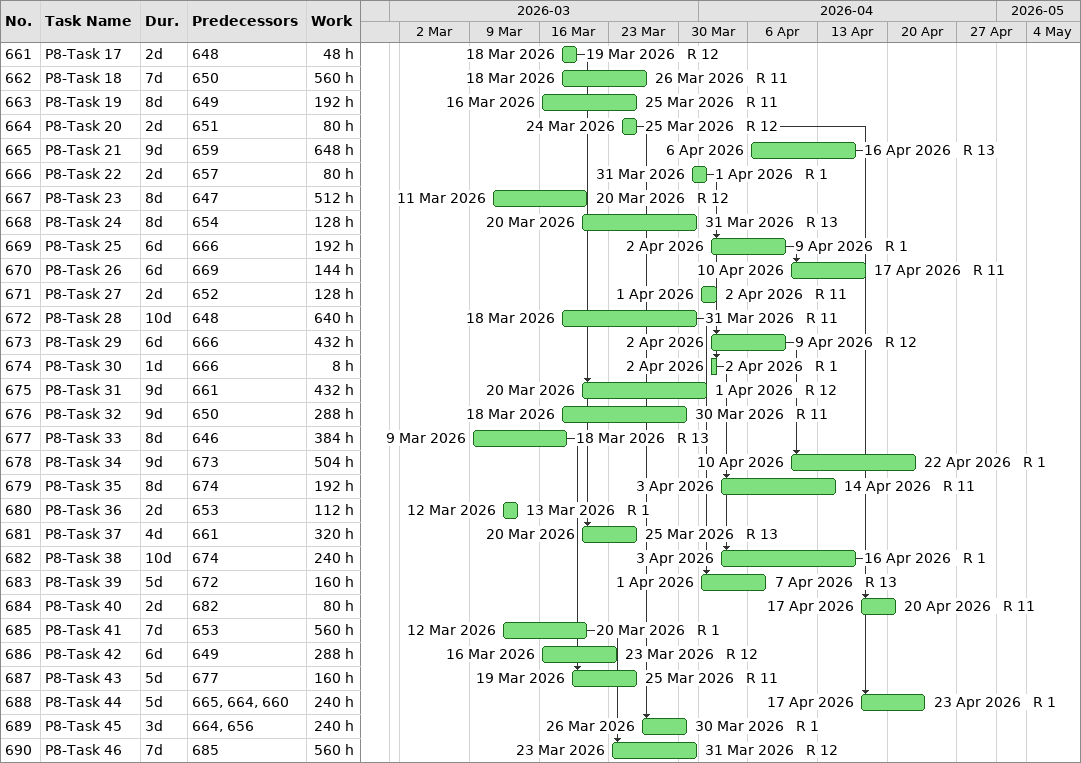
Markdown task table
| ID | Task | Duration | Start | Finish | Predecessors | Resources | Work (h) |
|---|---|---|---|---|---|---|---|
| 661 | P8-Task 17 | 2d | 2026-03-18 | 2026-03-19 | 648 | R 12 | 48 |
| 662 | P8-Task 18 | 7d | 2026-03-18 | 2026-03-26 | 650 | R 11 | 560 |
| 663 | P8-Task 19 | 8d | 2026-03-16 | 2026-03-25 | 649 | R 11 | 192 |
| 664 | P8-Task 20 | 2d | 2026-03-24 | 2026-03-25 | 651 | R 12 | 80 |
| 665 | P8-Task 21 | 9d | 2026-04-06 | 2026-04-16 | 659 | R 13 | 648 |
| 666 | P8-Task 22 | 2d | 2026-03-31 | 2026-04-01 | 657 | R 1 | 80 |
| 667 | P8-Task 23 | 8d | 2026-03-11 | 2026-03-20 | 647 | R 12 | 512 |
| 668 | P8-Task 24 | 8d | 2026-03-20 | 2026-03-31 | 654 | R 13 | 128 |
| 669 | P8-Task 25 | 6d | 2026-04-02 | 2026-04-09 | 666 | R 1 | 192 |
| 670 | P8-Task 26 | 6d | 2026-04-10 | 2026-04-17 | 669 | R 11 | 144 |
| 671 | P8-Task 27 | 2d | 2026-04-01 | 2026-04-02 | 652 | R 11 | 128 |
| 672 | P8-Task 28 | 10d | 2026-03-18 | 2026-03-31 | 648 | R 11 | 640 |
| 673 | P8-Task 29 | 6d | 2026-04-02 | 2026-04-09 | 666 | R 12 | 432 |
| 674 | P8-Task 30 | 1d | 2026-04-02 | 2026-04-02 | 666 | R 1 | 8 |
| 675 | P8-Task 31 | 9d | 2026-03-20 | 2026-04-01 | 661 | R 12 | 432 |
| 676 | P8-Task 32 | 9d | 2026-03-18 | 2026-03-30 | 650 | R 11 | 288 |
| 677 | P8-Task 33 | 8d | 2026-03-09 | 2026-03-18 | 646 | R 13 | 384 |
| 678 | P8-Task 34 | 9d | 2026-04-10 | 2026-04-22 | 673 | R 1 | 504 |
| 679 | P8-Task 35 | 8d | 2026-04-03 | 2026-04-14 | 674 | R 11 | 192 |
| 680 | P8-Task 36 | 2d | 2026-03-12 | 2026-03-13 | 653 | R 1 | 112 |
| 681 | P8-Task 37 | 4d | 2026-03-20 | 2026-03-25 | 661 | R 13 | 320 |
| 682 | P8-Task 38 | 10d | 2026-04-03 | 2026-04-16 | 674 | R 1 | 240 |
| 683 | P8-Task 39 | 5d | 2026-04-01 | 2026-04-07 | 672 | R 13 | 160 |
| 684 | P8-Task 40 | 2d | 2026-04-17 | 2026-04-20 | 682 | R 11 | 80 |
| 685 | P8-Task 41 | 7d | 2026-03-12 | 2026-03-20 | 653 | R 1 | 560 |
| 686 | P8-Task 42 | 6d | 2026-03-16 | 2026-03-23 | 649 | R 12 | 288 |
| 687 | P8-Task 43 | 5d | 2026-03-19 | 2026-03-25 | 677 | R 11 | 160 |
| 688 | P8-Task 44 | 5d | 2026-04-17 | 2026-04-23 | 665, 664, 660 | R 1 | 240 |
| 689 | P8-Task 45 | 3d | 2026-03-26 | 2026-03-30 | 664, 656 | R 1 | 240 |
| 690 | P8-Task 46 | 7d | 2026-03-23 | 2026-03-31 | 685 | R 12 | 560 |
